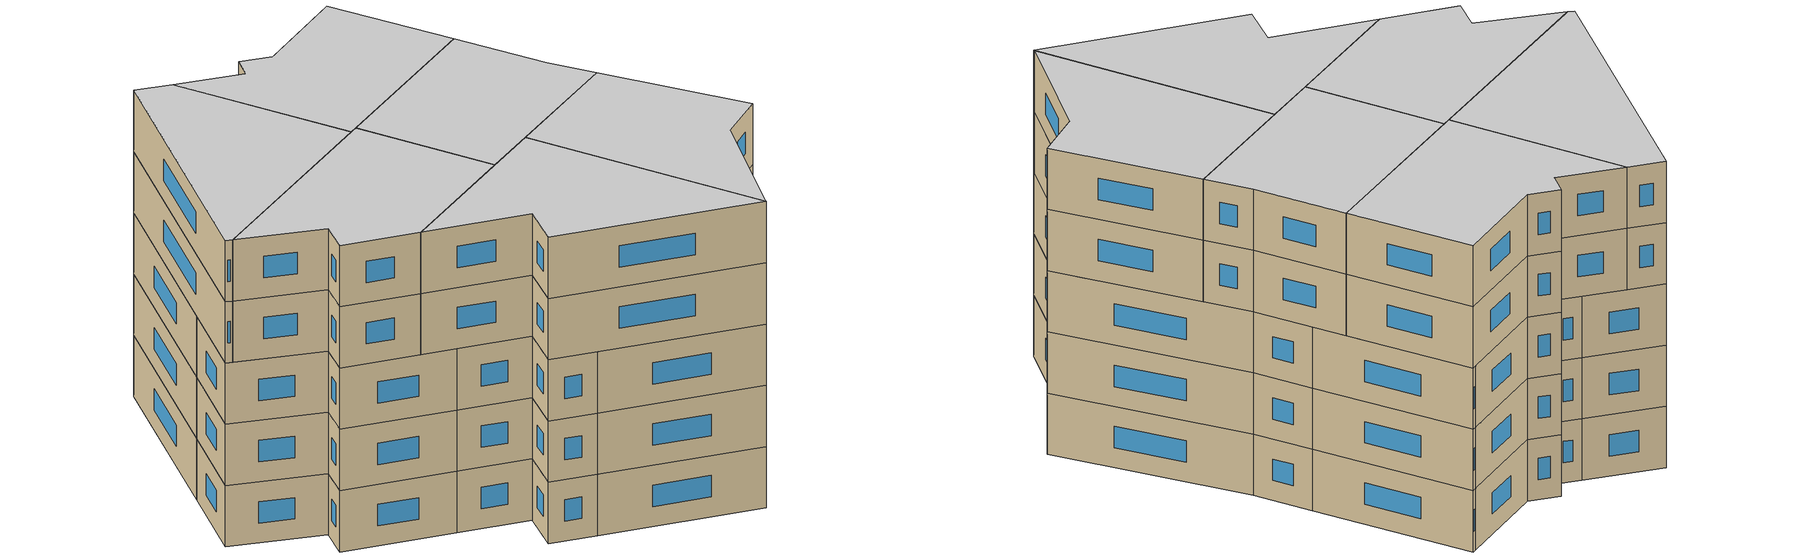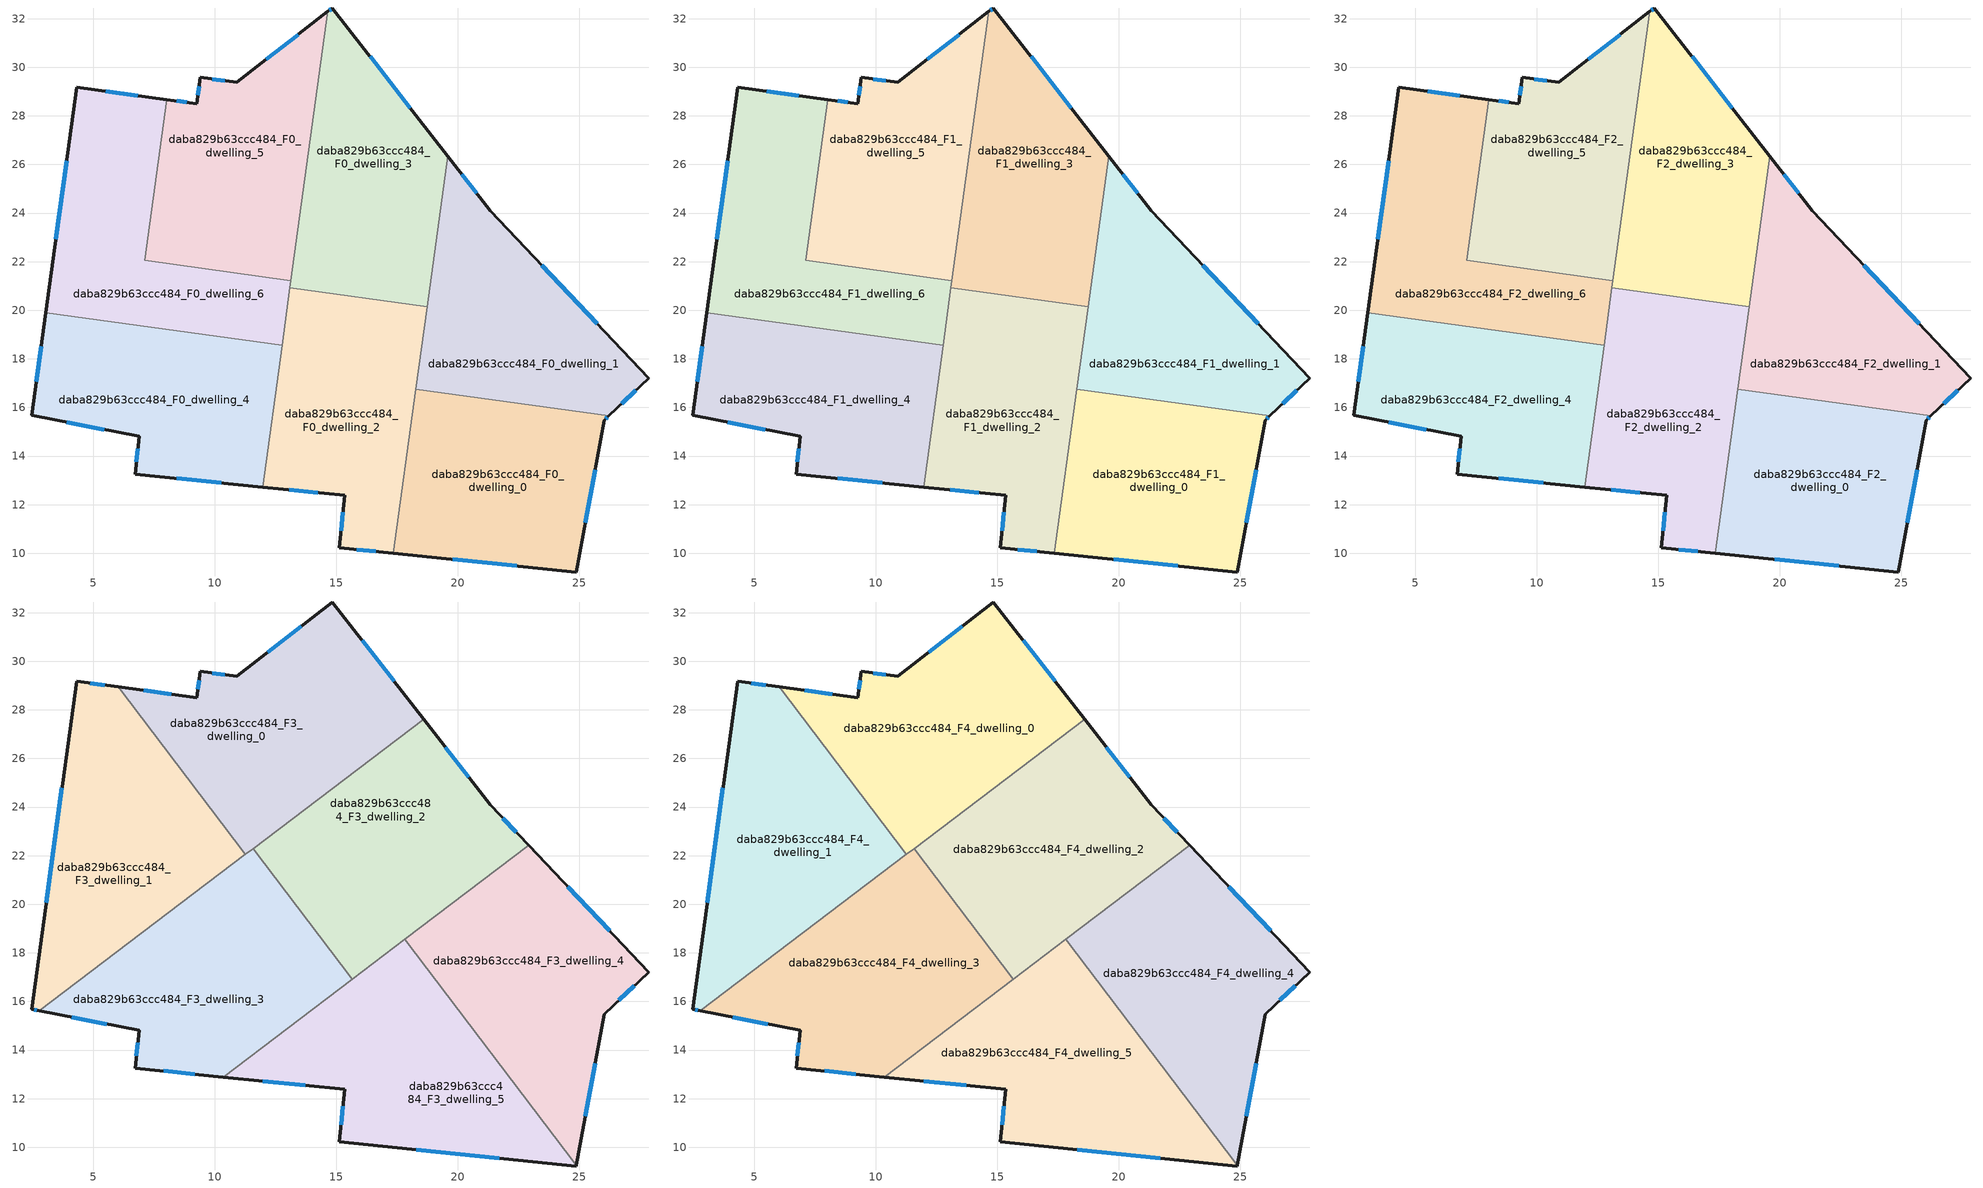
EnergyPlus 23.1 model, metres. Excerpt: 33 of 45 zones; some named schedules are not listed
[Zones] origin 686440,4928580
daba829b63ccc484_F0_dwelling_0
 floor ground (EU_floor_Construction): 26.21,15.65 26.03,15.48 24.87,9.23 17.34,10 18.27,16.74 z0
 wall outside (EU_wall_Construction): 17.34,10 24.87,9.23 26.03,15.48 26.21,15.65 z0:3
 wall to daba829b63ccc484_F0_dwelling_1 (EU_wall_Construction): 26.21,15.65 18.27,16.74 z0:3
 wall to daba829b63ccc484_F0_dwelling_2 (EU_wall_Construction): 18.27,16.74 17.34,10 z0:3
 window (EU_Window_Construction): 19.79,9.75 22.42,9.48 / 26.09,15.54 26.15,15.59 / 25.25,11.26 25.66,13.45 z0.98:2.02
daba829b63ccc484_F0_dwelling_1
 floor ground (EU_floor_Construction): 21.34,24.09 27.86,17.21 26.21,15.65 18.27,16.74 19.59,26.34 z0
 wall outside (EU_wall_Construction): 26.21,15.65 27.86,17.21 21.34,24.09 19.59,26.34 z0:3
 wall to daba829b63ccc484_F0_dwelling_3 (EU_wall_Construction): 19.59,26.34 18.74,20.14 z0:3
 wall to daba829b63ccc484_F0_dwelling_2 (EU_wall_Construction): 18.74,20.14 18.27,16.74 z0:3
 window (EU_Window_Construction): 20.77,24.82 20.16,25.61 / 25.74,19.45 23.46,21.85 / 26.75,16.16 27.33,16.7 z0.98:2.02
daba829b63ccc484_F0_dwelling_2
 floor ground (EU_floor_Construction): 18.74,20.14 17.34,10 15.12,10.23 15.34,12.38 11.96,12.72 13.09,20.92 z0
 wall outside (EU_wall_Construction): 11.96,12.72 15.34,12.38 15.12,10.23 17.34,10 z0:3
 wall to daba829b63ccc484_F0_dwelling_3 (EU_wall_Construction): 18.74,20.14 13.09,20.92 z0:3
 wall to daba829b63ccc484_F0_dwelling_4 (EU_wall_Construction): 12.77,18.56 11.96,12.72 z0:3
 wall to daba829b63ccc484_F0_dwelling_6 (EU_wall_Construction): 13.09,20.92 12.77,18.56 z0:3
 window (EU_Window_Construction): 15.27,11.68 15.2,10.93 / 13.06,12.61 14.25,12.49 / 15.85,10.16 16.62,10.08 z0.98:2.02
daba829b63ccc484_F0_dwelling_3
 floor ground (EU_floor_Construction): 14.84,32.44 19.59,26.34 18.74,20.14 13.09,20.92 14.66,32.29 z0
 wall outside (EU_wall_Construction): 19.59,26.34 14.84,32.44 14.66,32.29 z0:3
 wall to daba829b63ccc484_F0_dwelling_5 (EU_wall_Construction): 14.66,32.29 13.14,21.22 z0:3
 wall to daba829b63ccc484_F0_dwelling_6 (EU_wall_Construction): 13.14,21.22 13.09,20.92 z0:3
 window (EU_Window_Construction): 14.78,32.39 14.72,32.34 / 18.05,28.32 16.39,30.45 z0.98:2.02
daba829b63ccc484_F0_dwelling_4
 floor ground (EU_floor_Construction): 12.77,18.56 11.96,12.72 6.72,13.26 6.88,14.81 2.46,15.68 3.04,19.89 z0
 wall outside (EU_wall_Construction): 3.04,19.89 2.46,15.68 6.88,14.81 6.72,13.26 11.96,12.72 z0:3
 wall to daba829b63ccc484_F0_dwelling_6 (EU_wall_Construction): 12.77,18.56 3.04,19.89 z0:3
 window (EU_Window_Construction): 6.83,14.31 6.78,13.76 / 3.9,15.4 5.45,15.09 / 2.85,18.52 2.65,17.05 / 8.43,13.09 10.26,12.9 z0.98:2.02
daba829b63ccc484_F0_dwelling_5
 floor ground (EU_floor_Construction): 14.66,32.29 13.14,21.22 7.12,22.05 8.03,28.67 9.25,28.5 9.4,29.58 10.9,29.38 z0
 wall outside (EU_wall_Construction): 14.66,32.29 10.9,29.38 9.4,29.58 9.25,28.5 8.03,28.67 z0:3
 wall to daba829b63ccc484_F0_dwelling_6 (EU_wall_Construction): 8.03,28.67 7.12,22.05 13.14,21.22 z0:3
 window (EU_Window_Construction): 9.36,29.23 9.3,28.85 / 10.42,29.44 9.89,29.51 / 13.44,31.35 12.12,30.33 / 8.86,28.55 8.43,28.61 z0.98:2.02
daba829b63ccc484_F0_dwelling_6
 floor ground (EU_floor_Construction): 8.03,28.67 7.12,22.05 13.14,21.22 12.77,18.56 3.04,19.89 4.31,29.18 z0
 wall outside (EU_wall_Construction): 8.03,28.67 4.31,29.18 3.04,19.89 z0:3
 window (EU_Window_Construction): 3.9,26.16 3.46,22.91 / 6.82,28.83 5.52,29.01 z0.98:2.02
daba829b63ccc484_F1_dwelling_0
 floor to daba829b63ccc484_F0_dwelling_0 (EU_floor_Construction): 26.21,15.65 26.03,15.48 24.87,9.23 17.34,10 18.27,16.74 z3
 wall outside (EU_wall_Construction): 17.34,10 24.87,9.23 26.03,15.48 26.21,15.65 z3:6
 wall to daba829b63ccc484_F1_dwelling_1 (EU_wall_Construction): 26.21,15.65 18.27,16.74 z3:6
 wall to daba829b63ccc484_F1_dwelling_2 (EU_wall_Construction): 18.27,16.74 17.34,10 z3:6
 window (EU_Window_Construction): 19.79,9.75 22.42,9.48 / 26.09,15.54 26.15,15.59 / 25.25,11.26 25.66,13.45 z3.98:5.02
daba829b63ccc484_F1_dwelling_1
 floor to daba829b63ccc484_F0_dwelling_1 (EU_floor_Construction): 21.34,24.09 27.86,17.21 26.21,15.65 18.27,16.74 19.59,26.34 z3
 wall outside (EU_wall_Construction): 26.21,15.65 27.86,17.21 21.34,24.09 19.59,26.34 z3:6
 wall to daba829b63ccc484_F1_dwelling_3 (EU_wall_Construction): 19.59,26.34 18.74,20.14 z3:6
 wall to daba829b63ccc484_F1_dwelling_2 (EU_wall_Construction): 18.74,20.14 18.27,16.74 z3:6
 window (EU_Window_Construction): 20.77,24.82 20.16,25.61 / 25.74,19.45 23.46,21.85 / 26.75,16.16 27.33,16.7 z3.98:5.02
daba829b63ccc484_F1_dwelling_2
 floor to daba829b63ccc484_F0_dwelling_2 (EU_floor_Construction): 18.74,20.14 17.34,10 15.12,10.23 15.34,12.38 11.96,12.72 13.09,20.92 z3
 wall outside (EU_wall_Construction): 11.96,12.72 15.34,12.38 15.12,10.23 17.34,10 z3:6
 wall to daba829b63ccc484_F1_dwelling_3 (EU_wall_Construction): 18.74,20.14 13.09,20.92 z3:6
 wall to daba829b63ccc484_F1_dwelling_4 (EU_wall_Construction): 12.77,18.56 11.96,12.72 z3:6
 wall to daba829b63ccc484_F1_dwelling_6 (EU_wall_Construction): 13.09,20.92 12.77,18.56 z3:6
 window (EU_Window_Construction): 15.27,11.68 15.2,10.93 / 13.06,12.61 14.25,12.49 / 15.85,10.16 16.62,10.08 z3.98:5.02
daba829b63ccc484_F1_dwelling_3
 floor to daba829b63ccc484_F0_dwelling_3 (EU_floor_Construction): 14.84,32.44 19.59,26.34 18.74,20.14 13.09,20.92 14.66,32.29 z3
 wall outside (EU_wall_Construction): 19.59,26.34 14.84,32.44 14.66,32.29 z3:6
 wall to daba829b63ccc484_F1_dwelling_5 (EU_wall_Construction): 14.66,32.29 13.14,21.22 z3:6
 wall to daba829b63ccc484_F1_dwelling_6 (EU_wall_Construction): 13.14,21.22 13.09,20.92 z3:6
 window (EU_Window_Construction): 14.78,32.39 14.72,32.34 / 18.05,28.32 16.39,30.45 z3.98:5.02
daba829b63ccc484_F1_dwelling_4
 floor to daba829b63ccc484_F0_dwelling_4 (EU_floor_Construction): 12.77,18.56 11.96,12.72 6.72,13.26 6.88,14.81 2.46,15.68 3.04,19.89 z3
 wall outside (EU_wall_Construction): 3.04,19.89 2.46,15.68 6.88,14.81 6.72,13.26 11.96,12.72 z3:6
 wall to daba829b63ccc484_F1_dwelling_6 (EU_wall_Construction): 12.77,18.56 3.04,19.89 z3:6
 window (EU_Window_Construction): 6.83,14.31 6.78,13.76 / 3.9,15.4 5.45,15.09 / 2.85,18.52 2.65,17.05 / 8.43,13.09 10.26,12.9 z3.98:5.02
daba829b63ccc484_F1_dwelling_5
 floor to daba829b63ccc484_F0_dwelling_5 (EU_floor_Construction): 14.66,32.29 13.14,21.22 7.12,22.05 8.03,28.67 9.25,28.5 9.4,29.58 10.9,29.38 z3
 wall outside (EU_wall_Construction): 14.66,32.29 10.9,29.38 9.4,29.58 9.25,28.5 8.03,28.67 z3:6
 wall to daba829b63ccc484_F1_dwelling_6 (EU_wall_Construction): 8.03,28.67 7.12,22.05 13.14,21.22 z3:6
 window (EU_Window_Construction): 9.36,29.23 9.3,28.85 / 10.42,29.44 9.89,29.51 / 13.44,31.35 12.12,30.33 / 8.86,28.55 8.43,28.61 z3.98:5.02
daba829b63ccc484_F1_dwelling_6
 floor to daba829b63ccc484_F0_dwelling_6 (EU_floor_Construction): 8.03,28.67 7.12,22.05 13.14,21.22 12.77,18.56 3.04,19.89 4.31,29.18 z3
 wall outside (EU_wall_Construction): 8.03,28.67 4.31,29.18 3.04,19.89 z3:6
 window (EU_Window_Construction): 3.9,26.16 3.46,22.91 / 6.82,28.83 5.52,29.01 z3.98:5.02
daba829b63ccc484_F2_dwelling_0
 floor to daba829b63ccc484_F1_dwelling_0 (EU_floor_Construction): 26.21,15.65 26.03,15.48 24.87,9.23 17.34,10 18.27,16.74 z6
 wall outside (EU_wall_Construction): 17.34,10 24.87,9.23 26.03,15.48 26.21,15.65 z6:9
 wall to daba829b63ccc484_F2_dwelling_1 (EU_wall_Construction): 26.21,15.65 18.27,16.74 z6:9
 wall to daba829b63ccc484_F2_dwelling_2 (EU_wall_Construction): 18.27,16.74 17.34,10 z6:9
 window (EU_Window_Construction): 19.79,9.75 22.42,9.48 / 26.09,15.54 26.15,15.59 / 25.25,11.26 25.66,13.45 z6.98:8.02
daba829b63ccc484_F2_dwelling_1
 floor to daba829b63ccc484_F1_dwelling_1 (EU_floor_Construction): 21.34,24.09 27.86,17.21 26.21,15.65 18.27,16.74 19.59,26.34 z6
 wall outside (EU_wall_Construction): 26.21,15.65 27.86,17.21 21.34,24.09 19.59,26.34 z6:9
 wall to daba829b63ccc484_F2_dwelling_3 (EU_wall_Construction): 19.59,26.34 18.74,20.14 z6:9
 wall to daba829b63ccc484_F2_dwelling_2 (EU_wall_Construction): 18.74,20.14 18.27,16.74 z6:9
 window (EU_Window_Construction): 20.77,24.82 20.16,25.61 / 25.74,19.45 23.46,21.85 / 26.75,16.16 27.33,16.7 z6.98:8.02
daba829b63ccc484_F2_dwelling_2
 floor to daba829b63ccc484_F1_dwelling_2 (EU_floor_Construction): 18.74,20.14 17.34,10 15.12,10.23 15.34,12.38 11.96,12.72 13.09,20.92 z6
 wall outside (EU_wall_Construction): 11.96,12.72 15.34,12.38 15.12,10.23 17.34,10 z6:9
 wall to daba829b63ccc484_F2_dwelling_3 (EU_wall_Construction): 18.74,20.14 13.09,20.92 z6:9
 wall to daba829b63ccc484_F2_dwelling_4 (EU_wall_Construction): 12.77,18.56 11.96,12.72 z6:9
 wall to daba829b63ccc484_F2_dwelling_6 (EU_wall_Construction): 13.09,20.92 12.77,18.56 z6:9
 window (EU_Window_Construction): 15.27,11.68 15.2,10.93 / 13.06,12.61 14.25,12.49 / 15.85,10.16 16.62,10.08 z6.98:8.02
daba829b63ccc484_F2_dwelling_3
 floor to daba829b63ccc484_F1_dwelling_3 (EU_floor_Construction): 14.84,32.44 19.59,26.34 18.74,20.14 13.09,20.92 14.66,32.29 z6
 wall outside (EU_wall_Construction): 19.59,26.34 14.84,32.44 14.66,32.29 z6:9
 wall to daba829b63ccc484_F2_dwelling_5 (EU_wall_Construction): 14.66,32.29 13.14,21.22 z6:9
 wall to daba829b63ccc484_F2_dwelling_6 (EU_wall_Construction): 13.14,21.22 13.09,20.92 z6:9
 window (EU_Window_Construction): 14.78,32.39 14.72,32.34 / 18.05,28.32 16.39,30.45 z6.98:8.02
daba829b63ccc484_F2_dwelling_4
 floor to daba829b63ccc484_F1_dwelling_4 (EU_floor_Construction): 12.77,18.56 11.96,12.72 6.72,13.26 6.88,14.81 2.46,15.68 3.04,19.89 z6
 wall outside (EU_wall_Construction): 3.04,19.89 2.46,15.68 6.88,14.81 6.72,13.26 11.96,12.72 z6:9
 wall to daba829b63ccc484_F2_dwelling_6 (EU_wall_Construction): 12.77,18.56 3.04,19.89 z6:9
 window (EU_Window_Construction): 6.83,14.31 6.78,13.76 / 3.9,15.4 5.45,15.09 / 2.85,18.52 2.65,17.05 / 8.43,13.09 10.26,12.9 z6.98:8.02
daba829b63ccc484_F2_dwelling_5
 floor to daba829b63ccc484_F1_dwelling_5 (EU_floor_Construction): 14.66,32.29 13.14,21.22 7.12,22.05 8.03,28.67 9.25,28.5 9.4,29.58 10.9,29.38 z6
 wall outside (EU_wall_Construction): 14.66,32.29 10.9,29.38 9.4,29.58 9.25,28.5 8.03,28.67 z6:9
 wall to daba829b63ccc484_F2_dwelling_6 (EU_wall_Construction): 8.03,28.67 7.12,22.05 13.14,21.22 z6:9
 window (EU_Window_Construction): 9.36,29.23 9.3,28.85 / 10.42,29.44 9.89,29.51 / 13.44,31.35 12.12,30.33 / 8.86,28.55 8.43,28.61 z6.98:8.02
daba829b63ccc484_F2_dwelling_6
 floor to daba829b63ccc484_F1_dwelling_6 (EU_floor_Construction): 8.03,28.67 7.12,22.05 13.14,21.22 12.77,18.56 3.04,19.89 4.31,29.18 z6
 wall outside (EU_wall_Construction): 8.03,28.67 4.31,29.18 3.04,19.89 z6:9
 window (EU_Window_Construction): 3.9,26.16 3.46,22.91 / 6.82,28.83 5.52,29.01 z6.98:8.02
daba829b63ccc484_F3_dwelling_0
 floor to daba829b63ccc484_F2_dwelling_5 (EU_floor_Construction): 14.66,32.29 13.48,23.74 11.26,22.05 7.76,26.67 8.03,28.67 9.25,28.5 9.4,29.58 10.9,29.38 z9
 floor to daba829b63ccc484_F2_dwelling_6 (EU_floor_Construction): 8.03,28.67 7.76,26.67 6.04,28.94 z9
 floor to daba829b63ccc484_F2_dwelling_3 (EU_floor_Construction): 14.84,32.44 18.6,27.61 13.48,23.74 14.66,32.29 z9
 wall outside (EU_wall_Construction): 18.6,27.62 14.84,32.44 10.9,29.38 9.4,29.58 9.25,28.5 6.04,28.94 z9:12
 wall to daba829b63ccc484_F3_dwelling_1 (EU_wall_Construction): 6.04,28.94 11.26,22.05 z9:12
 wall to daba829b63ccc484_F3_dwelling_2 (EU_wall_Construction): 11.58,22.29 18.6,27.62 z9:12
 wall to daba829b63ccc484_F3_dwelling_3 (EU_wall_Construction): 11.26,22.05 11.58,22.29 z9:12
 window (EU_Window_Construction): 17.38,29.18 16.07,30.87 / 8.21,28.64 7.08,28.8 / 9.36,29.23 9.3,28.85 / 10.42,29.44 9.89,29.51 / 13.56,31.44 12.19,30.37 z9.98:11.02
daba829b63ccc484_F3_dwelling_1
 floor to daba829b63ccc484_F2_dwelling_6 (EU_floor_Construction): 7.76,26.67 7.12,22.05 10.62,21.57 7.59,19.27 3.04,19.89 4.31,29.18 6.04,28.94 z9
 floor to daba829b63ccc484_F2_dwelling_5 (EU_floor_Construction): 7.76,26.67 11.26,22.05 10.62,21.57 7.12,22.05 z9
 floor to daba829b63ccc484_F2_dwelling_4 (EU_floor_Construction): 7.59,19.27 2.77,15.62 2.46,15.68 3.04,19.89 z9
 wall outside (EU_wall_Construction): 6.04,28.94 4.31,29.18 2.46,15.68 2.77,15.62 z9:12
 wall to daba829b63ccc484_F3_dwelling_3 (EU_wall_Construction): 2.77,15.62 11.26,22.05 z9:12
 window (EU_Window_Construction): 5.48,29.02 4.87,29.1 / 2.56,15.66 2.67,15.64 / 3.71,24.79 3.07,20.07 z9.98:11.02
daba829b63ccc484_F3_dwelling_2
 floor to daba829b63ccc484_F2_dwelling_2 (EU_floor_Construction): 18.74,20.14 18.6,19.14 15.66,16.91 13.02,20.39 13.09,20.92 z9
 floor to daba829b63ccc484_F2_dwelling_3 (EU_floor_Construction): 18.6,27.61 19.59,26.34 18.74,20.14 13.09,20.92 13.48,23.74 z9
 floor to daba829b63ccc484_F2_dwelling_1 (EU_floor_Construction): 21.34,24.09 22.93,22.42 18.6,19.14 19.59,26.34 z9
 floor to daba829b63ccc484_F2_dwelling_5 (EU_floor_Construction): 13.48,23.74 13.14,21.22 12.3,21.34 11.58,22.29 z9
 floor to daba829b63ccc484_F2_dwelling_6 (EU_floor_Construction): 13.14,21.22 13.02,20.39 12.3,21.34 z9
 wall outside (EU_wall_Construction): 22.93,22.42 21.34,24.09 18.6,27.62 z9:12
 wall to daba829b63ccc484_F3_dwelling_3 (EU_wall_Construction): 11.58,22.29 15.66,16.91 z9:12
 wall to daba829b63ccc484_F3_dwelling_4 (EU_wall_Construction): 17.83,18.55 22.93,22.42 z9:12
 wall to daba829b63ccc484_F3_dwelling_5 (EU_wall_Construction): 15.66,16.91 17.83,18.55 z9:12
 window (EU_Window_Construction): 20.45,25.24 19.49,26.47 / 22.41,22.96 21.86,23.55 z9.98:11.02
daba829b63ccc484_F3_dwelling_3
 floor to daba829b63ccc484_F2_dwelling_4 (EU_floor_Construction): 12.77,18.56 12.18,14.27 10.35,12.89 6.72,13.26 6.88,14.81 2.77,15.62 7.59,19.27 z9
 floor to daba829b63ccc484_F2_dwelling_6 (EU_floor_Construction): 12.3,21.34 13.02,20.39 12.77,18.56 7.59,19.27 10.62,21.57 z9
 floor to daba829b63ccc484_F2_dwelling_2 (EU_floor_Construction): 13.02,20.39 15.66,16.91 12.18,14.27 z9
 floor to daba829b63ccc484_F2_dwelling_5 (EU_floor_Construction): 11.58,22.29 12.3,21.34 10.62,21.57 z9
 wall outside (EU_wall_Construction): 2.77,15.62 6.88,14.81 6.72,13.26 10.35,12.89 z9:12
 wall to daba829b63ccc484_F3_dwelling_5 (EU_wall_Construction): 10.35,12.89 15.66,16.91 z9:12
 window (EU_Window_Construction): 4.11,15.36 5.55,15.07 / 7.9,13.14 9.17,13.01 / 6.83,14.31 6.78,13.76 z9.98:11.02
daba829b63ccc484_F3_dwelling_4
 floor to daba829b63ccc484_F2_dwelling_1 (EU_floor_Construction): 22.93,22.42 27.86,17.21 26.21,15.65 19.31,16.6 18.42,17.78 18.6,19.14 z9
 floor to daba829b63ccc484_F2_dwelling_0 (EU_floor_Construction): 26.21,15.65 26.03,15.48 24.88,9.25 19.31,16.6 z9
 floor to daba829b63ccc484_F2_dwelling_2 (EU_floor_Construction): 18.6,19.14 18.41,17.78 17.83,18.55 z9
 wall outside (EU_wall_Construction): 24.88,9.25 26.03,15.48 27.86,17.21 22.93,22.42 z9:12
 wall to daba829b63ccc484_F3_dwelling_5 (EU_wall_Construction): 17.83,18.55 24.88,9.25 z9:12
 window (EU_Window_Construction): 26.26,18.9 24.53,20.73 / 26.63,16.04 27.27,16.65 / 25.25,11.28 25.66,13.45 z9.98:11.02
daba829b63ccc484_F3_dwelling_5
 floor to daba829b63ccc484_F2_dwelling_0 (EU_floor_Construction): 19.31,16.6 24.88,9.25 24.87,9.23 17.35,10 18.27,16.74 z9
 floor to daba829b63ccc484_F2_dwelling_2 (EU_floor_Construction): 17.83,18.55 18.41,17.78 17.35,10 15.12,10.23 15.34,12.38 11.97,12.73 12.18,14.27 z9
 floor to daba829b63ccc484_F2_dwelling_4 (EU_floor_Construction): 12.18,14.27 11.97,12.73 10.35,12.89 z9
 floor to daba829b63ccc484_F2_dwelling_1 (EU_floor_Construction): 18.42,17.78 19.31,16.6 18.27,16.74 z9
 wall outside (EU_wall_Construction): 10.35,12.89 15.34,12.38 15.12,10.23 24.87,9.23 24.88,9.25 z9:12
 window (EU_Window_Construction): 11.98,12.72 13.72,12.55 / 18.29,9.9 21.7,9.56 / 15.27,11.68 15.2,10.93 z9.98:11.02
daba829b63ccc484_F4_dwelling_0
 floor to daba829b63ccc484_F3_dwelling_0 (EU_floor_Construction): 14.84,32.44 18.6,27.62 11.26,22.05 6.04,28.94 9.25,28.5 9.4,29.58 10.9,29.38 z12
 wall outside (EU_wall_Construction): 18.6,27.62 14.84,32.44 10.9,29.38 9.4,29.58 9.25,28.5 6.04,28.94 z12:15
 wall to daba829b63ccc484_F4_dwelling_1 (EU_wall_Construction): 6.04,28.94 11.26,22.05 z12:15
 wall to daba829b63ccc484_F4_dwelling_2 (EU_wall_Construction): 11.58,22.29 18.6,27.62 z12:15
 wall to daba829b63ccc484_F4_dwelling_3 (EU_wall_Construction): 11.26,22.05 11.58,22.29 z12:15
 window (EU_Window_Construction): 17.38,29.18 16.07,30.87 / 8.21,28.64 7.08,28.8 / 9.36,29.23 9.3,28.85 / 10.42,29.44 9.89,29.51 / 13.56,31.44 12.19,30.37 z12.98:14.02
 ceiling to daba829b63ccc484_F5_dwelling_0 (EU_floor_Construction): 18.6,27.62 14.84,32.44 10.9,29.38 9.4,29.58 9.25,28.5 6.04,28.94 11.26,22.05 z15
daba829b63ccc484_F4_dwelling_1
 floor to daba829b63ccc484_F3_dwelling_1 (EU_floor_Construction): 6.04,28.94 11.26,22.05 2.77,15.62 2.46,15.68 4.31,29.18 z12
 wall outside (EU_wall_Construction): 6.04,28.94 4.31,29.18 2.46,15.68 2.77,15.62 z12:15
 wall to daba829b63ccc484_F4_dwelling_3 (EU_wall_Construction): 2.77,15.62 11.26,22.05 z12:15
 window (EU_Window_Construction): 5.48,29.02 4.87,29.1 / 2.56,15.66 2.67,15.64 / 3.71,24.79 3.07,20.07 z12.98:14.02
 ceiling to daba829b63ccc484_F5_dwelling_1 (EU_floor_Construction): 11.26,22.05 6.04,28.94 4.31,29.18 2.46,15.68 2.77,15.62 z15
daba829b63ccc484_F4_dwelling_2
 floor to daba829b63ccc484_F3_dwelling_2 (EU_floor_Construction): 21.34,24.09 22.93,22.42 15.66,16.91 11.58,22.29 18.6,27.62 z12
 wall outside (EU_wall_Construction): 22.93,22.42 21.34,24.09 18.6,27.62 z12:15
 wall to daba829b63ccc484_F4_dwelling_3 (EU_wall_Construction): 11.58,22.29 15.66,16.91 z12:15
 wall to daba829b63ccc484_F4_dwelling_4 (EU_wall_Construction): 17.83,18.55 22.93,22.42 z12:15
 wall to daba829b63ccc484_F4_dwelling_5 (EU_wall_Construction): 15.66,16.91 17.83,18.55 z12:15
 window (EU_Window_Construction): 20.45,25.24 19.49,26.47 / 22.41,22.96 21.86,23.55 z12.98:14.02
 ceiling to daba829b63ccc484_F5_dwelling_2 (EU_floor_Construction): 22.93,22.42 21.34,24.09 18.6,27.62 11.58,22.29 15.66,16.91 z15
daba829b63ccc484_F4_dwelling_3
 floor to daba829b63ccc484_F3_dwelling_3 (EU_floor_Construction): 11.58,22.29 15.66,16.91 10.35,12.89 6.72,13.26 6.88,14.81 2.77,15.62 z12
 wall outside (EU_wall_Construction): 2.77,15.62 6.88,14.81 6.72,13.26 10.35,12.89 z12:15
 wall to daba829b63ccc484_F4_dwelling_5 (EU_wall_Construction): 10.35,12.89 15.66,16.91 z12:15
 window (EU_Window_Construction): 4.11,15.36 5.55,15.07 / 7.9,13.14 9.17,13.01 / 6.83,14.31 6.78,13.76 z12.98:14.02
 ceiling to daba829b63ccc484_F5_dwelling_3 (EU_floor_Construction): 15.66,16.91 11.58,22.29 2.77,15.62 6.88,14.81 6.72,13.26 10.35,12.89 z15
daba829b63ccc484_F4_dwelling_4
 floor to daba829b63ccc484_F3_dwelling_4 (EU_floor_Construction): 22.93,22.42 27.86,17.21 26.03,15.48 24.88,9.25 17.83,18.55 z12
 wall outside (EU_wall_Construction): 24.88,9.25 26.03,15.48 27.86,17.21 22.93,22.42 z12:15
 wall to daba829b63ccc484_F4_dwelling_5 (EU_wall_Construction): 17.83,18.55 24.88,9.25 z12:15
 window (EU_Window_Construction): 26.26,18.9 24.53,20.73 / 26.63,16.04 27.27,16.65 / 25.25,11.28 25.66,13.45 z12.98:14.02
 ceiling to daba829b63ccc484_F5_dwelling_4 (EU_floor_Construction): 24.88,9.25 26.03,15.48 27.86,17.21 22.93,22.42 17.83,18.55 z15
daba829b63ccc484_F4_dwelling_5
 floor to daba829b63ccc484_F3_dwelling_5 (EU_floor_Construction): 17.83,18.55 24.88,9.25 24.87,9.23 15.12,10.23 15.34,12.38 10.35,12.89 z12
 wall outside (EU_wall_Construction): 10.35,12.89 15.34,12.38 15.12,10.23 24.87,9.23 24.88,9.25 z12:15
 window (EU_Window_Construction): 11.98,12.72 13.72,12.55 / 18.29,9.9 21.7,9.56 / 15.27,11.68 15.2,10.93 z12.98:14.02
 ceiling to daba829b63ccc484_F5_dwelling_5 (EU_floor_Construction): 24.87,9.23 24.88,9.25 17.83,18.55 10.35,12.89 15.34,12.38 15.12,10.23 z15
[Building]
EU S2 Campaign: North Axis=0; Terrain=City; Solar Distribution=FullExterior
[Site:Location]
Bologna: Latitude=44.5; Longitude=11.25; Time Zone=1; Elevation=37
[SizingPeriod:WeatherFileDays]
AnnualSizingPeriod: Begin Month=1; Begin Day of Month=1; End Month=12; End Day of Month=31; Day of Week for Start Day=Monday; Use Weather File Daylight Saving Period=No; Use Weather File Rain and Snow Indicators=No
[MATERIAL]
EU_InternalMass_Material: Roughness=MediumRough; Thickness=0.1; Conductivity=1; Density=1800; Specific Heat=900; Thermal Absorptance=0.9; Solar Absorptance=0.7; Visible Absorptance=0.7
[MATERIAL:NOMASS] Roughness=MediumRough; Thermal Absorptance=0.9; Solar Absorptance=0.7; Visible Absorptance=0.7
Name | Thermal Resistance
EU_wall_NoMass | 0.905828
EU_floor_NoMass | 0.67114
[WINDOWMATERIAL:SIMPLEGLAZINGSYSTEM]
EU_Window_SimpleGlazing: UFactor=4.52486; Solar Heat Gain Coefficient=0.85; Visible Transmittance=0.85
[CONSTRUCTION]
EU_wall_Construction: EU_wall_NoMass
EU_floor_Construction: EU_floor_NoMass
EU_Window_Construction: EU_Window_SimpleGlazing
EU_InternalMass_Construction: EU_InternalMass_Material
[ZONE] Type=1; Multiplier=1; Ceiling Height=autocalculate; Floor Area=autocalculate; Part of Total Floor Area=Yes
Name | Volume
daba829b63ccc484_F0_dwelling_0; daba829b63ccc484_F1_dwelling_0; daba829b63ccc484_F2_dwelling_0; daba829b63ccc484_F0_dwelling_6; daba829b63ccc484_F1_dwelling_6; daba829b63ccc484_F2_dwelling_6 | 154.461
daba829b63ccc484_F3_dwelling_0; daba829b63ccc484_F4_dwelling_0 | 180.206
daba829b63ccc484_F0_dwelling_1; daba829b63ccc484_F1_dwelling_1; daba829b63ccc484_F2_dwelling_1 | 154.452
daba829b63ccc484_F3_dwelling_1; daba829b63ccc484_F4_dwelling_1 | 180.182
daba829b63ccc484_F0_dwelling_2; daba829b63ccc484_F1_dwelling_2; daba829b63ccc484_F2_dwelling_2 | 154.436
daba829b63ccc484_F3_dwelling_2; daba829b63ccc484_F4_dwelling_2 | 180.199
daba829b63ccc484_F0_dwelling_3; daba829b63ccc484_F1_dwelling_3; daba829b63ccc484_F2_dwelling_3 | 154.433
daba829b63ccc484_F3_dwelling_3; daba829b63ccc484_F4_dwelling_3 | 180.207
daba829b63ccc484_F0_dwelling_4; daba829b63ccc484_F1_dwelling_4; daba829b63ccc484_F2_dwelling_4 | 154.448
daba829b63ccc484_F3_dwelling_4; daba829b63ccc484_F4_dwelling_4 | 180.198
daba829b63ccc484_F0_dwelling_5; daba829b63ccc484_F1_dwelling_5; daba829b63ccc484_F2_dwelling_5 | 154.454
daba829b63ccc484_F3_dwelling_5; daba829b63ccc484_F4_dwelling_5 | 180.186
[INTERNALMASS] Construction=EU_InternalMass_Construction
Name | Zone or ZoneList | Surface Area
daba829b63ccc484_F0_dwelling_0_EU_InternalMass | daba829b63ccc484_F0_dwelling_0 | 51.4851
daba829b63ccc484_F0_dwelling_1_EU_InternalMass | daba829b63ccc484_F0_dwelling_1 | 51.4855
daba829b63ccc484_F0_dwelling_2_EU_InternalMass | daba829b63ccc484_F0_dwelling_2 | 51.4789
daba829b63ccc484_F0_dwelling_3_EU_InternalMass | daba829b63ccc484_F0_dwelling_3 | 51.4794
daba829b63ccc484_F0_dwelling_4_EU_InternalMass | daba829b63ccc484_F0_dwelling_4 | 51.4808
daba829b63ccc484_F0_dwelling_5_EU_InternalMass | daba829b63ccc484_F0_dwelling_5 | 51.484
daba829b63ccc484_F0_dwelling_6_EU_InternalMass | daba829b63ccc484_F0_dwelling_6 | 51.4872
daba829b63ccc484_F1_dwelling_0_EU_InternalMass | daba829b63ccc484_F1_dwelling_0 | 51.4851
daba829b63ccc484_F1_dwelling_1_EU_InternalMass | daba829b63ccc484_F1_dwelling_1 | 51.4855
daba829b63ccc484_F1_dwelling_2_EU_InternalMass | daba829b63ccc484_F1_dwelling_2 | 51.4789
daba829b63ccc484_F1_dwelling_3_EU_InternalMass | daba829b63ccc484_F1_dwelling_3 | 51.4794
daba829b63ccc484_F1_dwelling_4_EU_InternalMass | daba829b63ccc484_F1_dwelling_4 | 51.4808
daba829b63ccc484_F1_dwelling_5_EU_InternalMass | daba829b63ccc484_F1_dwelling_5 | 51.484
daba829b63ccc484_F1_dwelling_6_EU_InternalMass | daba829b63ccc484_F1_dwelling_6 | 51.4872
daba829b63ccc484_F2_dwelling_0_EU_InternalMass | daba829b63ccc484_F2_dwelling_0 | 51.4851
daba829b63ccc484_F2_dwelling_1_EU_InternalMass | daba829b63ccc484_F2_dwelling_1 | 51.4855
daba829b63ccc484_F2_dwelling_2_EU_InternalMass | daba829b63ccc484_F2_dwelling_2 | 51.4789
daba829b63ccc484_F2_dwelling_3_EU_InternalMass | daba829b63ccc484_F2_dwelling_3 | 51.4794
daba829b63ccc484_F2_dwelling_4_EU_InternalMass | daba829b63ccc484_F2_dwelling_4 | 51.4808
daba829b63ccc484_F2_dwelling_5_EU_InternalMass | daba829b63ccc484_F2_dwelling_5 | 51.484
daba829b63ccc484_F2_dwelling_6_EU_InternalMass | daba829b63ccc484_F2_dwelling_6 | 51.4872
daba829b63ccc484_F3_dwelling_0_EU_InternalMass | daba829b63ccc484_F3_dwelling_0 | 60.0685
daba829b63ccc484_F3_dwelling_1_EU_InternalMass | daba829b63ccc484_F3_dwelling_1 | 60.0611
daba829b63ccc484_F3_dwelling_2_EU_InternalMass | daba829b63ccc484_F3_dwelling_2 | 60.0662
daba829b63ccc484_F3_dwelling_3_EU_InternalMass | daba829b63ccc484_F3_dwelling_3 | 60.0691
daba829b63ccc484_F3_dwelling_4_EU_InternalMass | daba829b63ccc484_F3_dwelling_4 | 60.0666
daba829b63ccc484_F3_dwelling_5_EU_InternalMass | daba829b63ccc484_F3_dwelling_5 | 60.0624
daba829b63ccc484_F4_dwelling_0_EU_InternalMass | daba829b63ccc484_F4_dwelling_0 | 60.0685
daba829b63ccc484_F4_dwelling_1_EU_InternalMass | daba829b63ccc484_F4_dwelling_1 | 60.0611
daba829b63ccc484_F4_dwelling_2_EU_InternalMass | daba829b63ccc484_F4_dwelling_2 | 60.0662
daba829b63ccc484_F4_dwelling_3_EU_InternalMass | daba829b63ccc484_F4_dwelling_3 | 60.0691
daba829b63ccc484_F4_dwelling_4_EU_InternalMass | daba829b63ccc484_F4_dwelling_4 | 60.0666
daba829b63ccc484_F4_dwelling_5_EU_InternalMass | daba829b63ccc484_F4_dwelling_5 | 60.0624
[OTHEREQUIPMENT] Fuel Type=Electricity; Design Level Calculation Method=Watts/Area; Power per Zone Floor Area=1; Fraction Latent=0; Fraction Radiant=0; Fraction Lost=0; Carbon Dioxide Generation Rate=0; EndUse Subcategory=EU_Step8_InternalGains
Name | Zone or ZoneList or Space or SpaceList | Schedule
EU_Step8_InternalGain_daba829b63ccc484_F0_dwelling_0_f000 | daba829b63ccc484_F0_dwelling_0 | EU_Step8_GainSchedule_daba829b63ccc484_F0_dwelling_0_f000
EU_Step8_InternalGain_daba829b63ccc484_F0_dwelling_1_f000 | daba829b63ccc484_F0_dwelling_1 | EU_Step8_GainSchedule_daba829b63ccc484_F0_dwelling_1_f000
EU_Step8_InternalGain_daba829b63ccc484_F0_dwelling_2_f000 | daba829b63ccc484_F0_dwelling_2 | EU_Step8_GainSchedule_daba829b63ccc484_F0_dwelling_2_f000
EU_Step8_InternalGain_daba829b63ccc484_F0_dwelling_3_f000 | daba829b63ccc484_F0_dwelling_3 | EU_Step8_GainSchedule_daba829b63ccc484_F0_dwelling_3_f000
EU_Step8_InternalGain_daba829b63ccc484_F0_dwelling_4_f000 | daba829b63ccc484_F0_dwelling_4 | EU_Step8_GainSchedule_daba829b63ccc484_F0_dwelling_4_f000
EU_Step8_InternalGain_daba829b63ccc484_F0_dwelling_5_f000 | daba829b63ccc484_F0_dwelling_5 | EU_Step8_GainSchedule_daba829b63ccc484_F0_dwelling_5_f000
EU_Step8_InternalGain_daba829b63ccc484_F0_dwelling_6_f000 | daba829b63ccc484_F0_dwelling_6 | EU_Step8_GainSchedule_daba829b63ccc484_F0_dwelling_6_f000
EU_Step8_InternalGain_daba829b63ccc484_F1_dwelling_0_f000 | daba829b63ccc484_F1_dwelling_0 | EU_Step8_GainSchedule_daba829b63ccc484_F1_dwelling_0_f000
EU_Step8_InternalGain_daba829b63ccc484_F1_dwelling_1_f000 | daba829b63ccc484_F1_dwelling_1 | EU_Step8_GainSchedule_daba829b63ccc484_F1_dwelling_1_f000
EU_Step8_InternalGain_daba829b63ccc484_F1_dwelling_2_f000 | daba829b63ccc484_F1_dwelling_2 | EU_Step8_GainSchedule_daba829b63ccc484_F1_dwelling_2_f000
EU_Step8_InternalGain_daba829b63ccc484_F1_dwelling_3_f000 | daba829b63ccc484_F1_dwelling_3 | EU_Step8_GainSchedule_daba829b63ccc484_F1_dwelling_3_f000
EU_Step8_InternalGain_daba829b63ccc484_F1_dwelling_4_f000 | daba829b63ccc484_F1_dwelling_4 | EU_Step8_GainSchedule_daba829b63ccc484_F1_dwelling_4_f000
EU_Step8_InternalGain_daba829b63ccc484_F1_dwelling_5_f000 | daba829b63ccc484_F1_dwelling_5 | EU_Step8_GainSchedule_daba829b63ccc484_F1_dwelling_5_f000
EU_Step8_InternalGain_daba829b63ccc484_F1_dwelling_6_f000 | daba829b63ccc484_F1_dwelling_6 | EU_Step8_GainSchedule_daba829b63ccc484_F1_dwelling_6_f000
EU_Step8_InternalGain_daba829b63ccc484_F2_dwelling_0_f000 | daba829b63ccc484_F2_dwelling_0 | EU_Step8_GainSchedule_daba829b63ccc484_F2_dwelling_0_f000
EU_Step8_InternalGain_daba829b63ccc484_F2_dwelling_1_f000 | daba829b63ccc484_F2_dwelling_1 | EU_Step8_GainSchedule_daba829b63ccc484_F2_dwelling_1_f000
EU_Step8_InternalGain_daba829b63ccc484_F2_dwelling_2_f000 | daba829b63ccc484_F2_dwelling_2 | EU_Step8_GainSchedule_daba829b63ccc484_F2_dwelling_2_f000
EU_Step8_InternalGain_daba829b63ccc484_F2_dwelling_3_f000 | daba829b63ccc484_F2_dwelling_3 | EU_Step8_GainSchedule_daba829b63ccc484_F2_dwelling_3_f000
EU_Step8_InternalGain_daba829b63ccc484_F2_dwelling_4_f000 | daba829b63ccc484_F2_dwelling_4 | EU_Step8_GainSchedule_daba829b63ccc484_F2_dwelling_4_f000
EU_Step8_InternalGain_daba829b63ccc484_F2_dwelling_5_f000 | daba829b63ccc484_F2_dwelling_5 | EU_Step8_GainSchedule_daba829b63ccc484_F2_dwelling_5_f000
EU_Step8_InternalGain_daba829b63ccc484_F2_dwelling_6_f000 | daba829b63ccc484_F2_dwelling_6 | EU_Step8_GainSchedule_daba829b63ccc484_F2_dwelling_6_f000
EU_Step8_InternalGain_daba829b63ccc484_F3_dwelling_0_f000 | daba829b63ccc484_F3_dwelling_0 | EU_Step8_GainSchedule_daba829b63ccc484_F3_dwelling_0_f000
EU_Step8_InternalGain_daba829b63ccc484_F3_dwelling_1_f000 | daba829b63ccc484_F3_dwelling_1 | EU_Step8_GainSchedule_daba829b63ccc484_F3_dwelling_1_f000
EU_Step8_InternalGain_daba829b63ccc484_F3_dwelling_2_f000 | daba829b63ccc484_F3_dwelling_2 | EU_Step8_GainSchedule_daba829b63ccc484_F3_dwelling_2_f000
EU_Step8_InternalGain_daba829b63ccc484_F3_dwelling_3_f000 | daba829b63ccc484_F3_dwelling_3 | EU_Step8_GainSchedule_daba829b63ccc484_F3_dwelling_3_f000
EU_Step8_InternalGain_daba829b63ccc484_F3_dwelling_4_f000 | daba829b63ccc484_F3_dwelling_4 | EU_Step8_GainSchedule_daba829b63ccc484_F3_dwelling_4_f000
EU_Step8_InternalGain_daba829b63ccc484_F3_dwelling_5_f000 | daba829b63ccc484_F3_dwelling_5 | EU_Step8_GainSchedule_daba829b63ccc484_F3_dwelling_5_f000
EU_Step8_InternalGain_daba829b63ccc484_F4_dwelling_0_f000 | daba829b63ccc484_F4_dwelling_0 | EU_Step8_GainSchedule_daba829b63ccc484_F4_dwelling_0_f000
EU_Step8_InternalGain_daba829b63ccc484_F4_dwelling_1_f000 | daba829b63ccc484_F4_dwelling_1 | EU_Step8_GainSchedule_daba829b63ccc484_F4_dwelling_1_f000
EU_Step8_InternalGain_daba829b63ccc484_F4_dwelling_2_f000 | daba829b63ccc484_F4_dwelling_2 | EU_Step8_GainSchedule_daba829b63ccc484_F4_dwelling_2_f000
EU_Step8_InternalGain_daba829b63ccc484_F4_dwelling_3_f000 | daba829b63ccc484_F4_dwelling_3 | EU_Step8_GainSchedule_daba829b63ccc484_F4_dwelling_3_f000
EU_Step8_InternalGain_daba829b63ccc484_F4_dwelling_4_f000 | daba829b63ccc484_F4_dwelling_4 | EU_Step8_GainSchedule_daba829b63ccc484_F4_dwelling_4_f000
EU_Step8_InternalGain_daba829b63ccc484_F4_dwelling_5_f000 | daba829b63ccc484_F4_dwelling_5 | EU_Step8_GainSchedule_daba829b63ccc484_F4_dwelling_5_f000
[ZONEVENTILATION:DESIGNFLOWRATE] Schedule=EU_AlwaysOn; Design Flow Rate Calculation Method=AirChanges/Hour; Air Changes per Hour=0.73129; Ventilation Type=Natural; Fan Pressure Rise=0; Fan Total Efficiency=1; Constant Term Coefficient=1; Temperature Term Coefficient=0; Velocity Term Coefficient=0; Velocity Squared Term Coefficient=0; Minimum Indoor Temperature=-100; Maximum Indoor Temperature=100; Delta Temperature=-100; Minimum Outdoor Temperature=-100; Maximum Outdoor Temperature=100; Maximum Wind Speed=40
Name | Zone or ZoneList or Space or SpaceList
EU_ConstantAir_daba829b63ccc484_F0_dwelling_0 | daba829b63ccc484_F0_dwelling_0
EU_ConstantAir_daba829b63ccc484_F0_dwelling_1 | daba829b63ccc484_F0_dwelling_1
EU_ConstantAir_daba829b63ccc484_F0_dwelling_2 | daba829b63ccc484_F0_dwelling_2
EU_ConstantAir_daba829b63ccc484_F0_dwelling_3 | daba829b63ccc484_F0_dwelling_3
EU_ConstantAir_daba829b63ccc484_F0_dwelling_4 | daba829b63ccc484_F0_dwelling_4
EU_ConstantAir_daba829b63ccc484_F0_dwelling_5 | daba829b63ccc484_F0_dwelling_5
EU_ConstantAir_daba829b63ccc484_F0_dwelling_6 | daba829b63ccc484_F0_dwelling_6
EU_ConstantAir_daba829b63ccc484_F1_dwelling_0 | daba829b63ccc484_F1_dwelling_0
EU_ConstantAir_daba829b63ccc484_F1_dwelling_1 | daba829b63ccc484_F1_dwelling_1
EU_ConstantAir_daba829b63ccc484_F1_dwelling_2 | daba829b63ccc484_F1_dwelling_2
EU_ConstantAir_daba829b63ccc484_F1_dwelling_3 | daba829b63ccc484_F1_dwelling_3
EU_ConstantAir_daba829b63ccc484_F1_dwelling_4 | daba829b63ccc484_F1_dwelling_4
EU_ConstantAir_daba829b63ccc484_F1_dwelling_5 | daba829b63ccc484_F1_dwelling_5
EU_ConstantAir_daba829b63ccc484_F1_dwelling_6 | daba829b63ccc484_F1_dwelling_6
EU_ConstantAir_daba829b63ccc484_F2_dwelling_0 | daba829b63ccc484_F2_dwelling_0
EU_ConstantAir_daba829b63ccc484_F2_dwelling_1 | daba829b63ccc484_F2_dwelling_1
EU_ConstantAir_daba829b63ccc484_F2_dwelling_2 | daba829b63ccc484_F2_dwelling_2
EU_ConstantAir_daba829b63ccc484_F2_dwelling_3 | daba829b63ccc484_F2_dwelling_3
EU_ConstantAir_daba829b63ccc484_F2_dwelling_4 | daba829b63ccc484_F2_dwelling_4
EU_ConstantAir_daba829b63ccc484_F2_dwelling_5 | daba829b63ccc484_F2_dwelling_5
EU_ConstantAir_daba829b63ccc484_F2_dwelling_6 | daba829b63ccc484_F2_dwelling_6
EU_ConstantAir_daba829b63ccc484_F3_dwelling_0 | daba829b63ccc484_F3_dwelling_0
EU_ConstantAir_daba829b63ccc484_F3_dwelling_1 | daba829b63ccc484_F3_dwelling_1
EU_ConstantAir_daba829b63ccc484_F3_dwelling_2 | daba829b63ccc484_F3_dwelling_2
EU_ConstantAir_daba829b63ccc484_F3_dwelling_3 | daba829b63ccc484_F3_dwelling_3
EU_ConstantAir_daba829b63ccc484_F3_dwelling_4 | daba829b63ccc484_F3_dwelling_4
EU_ConstantAir_daba829b63ccc484_F3_dwelling_5 | daba829b63ccc484_F3_dwelling_5
EU_ConstantAir_daba829b63ccc484_F4_dwelling_0 | daba829b63ccc484_F4_dwelling_0
EU_ConstantAir_daba829b63ccc484_F4_dwelling_1 | daba829b63ccc484_F4_dwelling_1
EU_ConstantAir_daba829b63ccc484_F4_dwelling_2 | daba829b63ccc484_F4_dwelling_2
EU_ConstantAir_daba829b63ccc484_F4_dwelling_3 | daba829b63ccc484_F4_dwelling_3
EU_ConstantAir_daba829b63ccc484_F4_dwelling_4 | daba829b63ccc484_F4_dwelling_4
EU_ConstantAir_daba829b63ccc484_F4_dwelling_5 | daba829b63ccc484_F4_dwelling_5
[HVACTEMPLATE:ZONE:IDEALLOADSAIRSYSTEM] System Availability Schedule=EU_AlwaysOn; Maximum Heating Supply Air Temperature=50; Minimum Cooling Supply Air Temperature=13; Maximum Heating Supply Air Humidity Ratio=0.0156; Minimum Cooling Supply Air Humidity Ratio=0.0077; Heating Limit=NoLimit; Cooling Limit=NoLimit; Heating Availability Schedule=EU_AlwaysOn; Cooling Availability Schedule=EU_CoolingOff; Dehumidification Control Type=ConstantSensibleHeatRatio; Cooling Sensible Heat Ratio=0.7; Dehumidification Setpoint=60; Humidification Control Type=None; Humidification Setpoint=30; Outdoor Air Method=None; Outdoor Air Flow Rate per Person=0.00944; Outdoor Air Flow Rate per Zone Floor Area=0; Outdoor Air Flow Rate per Zone=0; Demand Controlled Ventilation Type=None; Outdoor Air Economizer Type=NoEconomizer; Heat Recovery Type=None; Sensible Heat Recovery Effectiveness=0.7; Latent Heat Recovery Effectiveness=0.65
Name | Template Thermostat
daba829b63ccc484_F0_dwelling_0 | EU_HeatOnly_daba829b63ccc484_F0_dwelling_0
daba829b63ccc484_F0_dwelling_1 | EU_HeatOnly_daba829b63ccc484_F0_dwelling_1
daba829b63ccc484_F0_dwelling_2 | EU_HeatOnly_daba829b63ccc484_F0_dwelling_2
daba829b63ccc484_F0_dwelling_3 | EU_HeatOnly_daba829b63ccc484_F0_dwelling_3
daba829b63ccc484_F0_dwelling_4 | EU_HeatOnly_daba829b63ccc484_F0_dwelling_4
daba829b63ccc484_F0_dwelling_5 | EU_HeatOnly_daba829b63ccc484_F0_dwelling_5
daba829b63ccc484_F0_dwelling_6 | EU_HeatOnly_daba829b63ccc484_F0_dwelling_6
daba829b63ccc484_F1_dwelling_0 | EU_HeatOnly_daba829b63ccc484_F1_dwelling_0
daba829b63ccc484_F1_dwelling_1 | EU_HeatOnly_daba829b63ccc484_F1_dwelling_1
daba829b63ccc484_F1_dwelling_2 | EU_HeatOnly_daba829b63ccc484_F1_dwelling_2
daba829b63ccc484_F1_dwelling_3 | EU_HeatOnly_daba829b63ccc484_F1_dwelling_3
daba829b63ccc484_F1_dwelling_4 | EU_HeatOnly_daba829b63ccc484_F1_dwelling_4
daba829b63ccc484_F1_dwelling_5 | EU_HeatOnly_daba829b63ccc484_F1_dwelling_5
daba829b63ccc484_F1_dwelling_6 | EU_HeatOnly_daba829b63ccc484_F1_dwelling_6
daba829b63ccc484_F2_dwelling_0 | EU_HeatOnly_daba829b63ccc484_F2_dwelling_0
daba829b63ccc484_F2_dwelling_1 | EU_HeatOnly_daba829b63ccc484_F2_dwelling_1
daba829b63ccc484_F2_dwelling_2 | EU_HeatOnly_daba829b63ccc484_F2_dwelling_2
daba829b63ccc484_F2_dwelling_3 | EU_HeatOnly_daba829b63ccc484_F2_dwelling_3
daba829b63ccc484_F2_dwelling_4 | EU_HeatOnly_daba829b63ccc484_F2_dwelling_4
daba829b63ccc484_F2_dwelling_5 | EU_HeatOnly_daba829b63ccc484_F2_dwelling_5
daba829b63ccc484_F2_dwelling_6 | EU_HeatOnly_daba829b63ccc484_F2_dwelling_6
daba829b63ccc484_F3_dwelling_0 | EU_HeatOnly_daba829b63ccc484_F3_dwelling_0
daba829b63ccc484_F3_dwelling_1 | EU_HeatOnly_daba829b63ccc484_F3_dwelling_1
daba829b63ccc484_F3_dwelling_2 | EU_HeatOnly_daba829b63ccc484_F3_dwelling_2
daba829b63ccc484_F3_dwelling_3 | EU_HeatOnly_daba829b63ccc484_F3_dwelling_3
daba829b63ccc484_F3_dwelling_4 | EU_HeatOnly_daba829b63ccc484_F3_dwelling_4
daba829b63ccc484_F3_dwelling_5 | EU_HeatOnly_daba829b63ccc484_F3_dwelling_5
daba829b63ccc484_F4_dwelling_0 | EU_HeatOnly_daba829b63ccc484_F4_dwelling_0
daba829b63ccc484_F4_dwelling_1 | EU_HeatOnly_daba829b63ccc484_F4_dwelling_1
daba829b63ccc484_F4_dwelling_2 | EU_HeatOnly_daba829b63ccc484_F4_dwelling_2
daba829b63ccc484_F4_dwelling_3 | EU_HeatOnly_daba829b63ccc484_F4_dwelling_3
daba829b63ccc484_F4_dwelling_4 | EU_HeatOnly_daba829b63ccc484_F4_dwelling_4
daba829b63ccc484_F4_dwelling_5 | EU_HeatOnly_daba829b63ccc484_F4_dwelling_5
[SIZING:ZONE] Zone Cooling Design Supply Air Temperature Input Method=SupplyAirTemperature; Zone Cooling Design Supply Air Temperature=13; Zone Heating Design Supply Air Temperature Input Method=SupplyAirTemperature; Zone Heating Design Supply Air Temperature=50; Zone Cooling Design Supply Air Humidity Ratio=0.008; Zone Heating Design Supply Air Humidity Ratio=0.008; Cooling Design Air Flow Method=DesignDay; Cooling Design Air Flow Rate=0; Cooling Minimum Air Flow per Zone Floor Area=0.000762; Cooling Minimum Air Flow=0; Cooling Minimum Air Flow Fraction=0.2; Heating Design Air Flow Method=DesignDay; Heating Design Air Flow Rate=0; Heating Maximum Air Flow per Zone Floor Area=0.002032; Heating Maximum Air Flow=0.141576; Heating Maximum Air Flow Fraction=0.3; Account for Dedicated Outdoor Air System=No; Dedicated Outdoor Air System Control Strategy=NeutralSupplyAir; Dedicated Outdoor Air Low Setpoint Temperature for Design=autosize; Dedicated Outdoor Air High Setpoint Temperature for Design=autosize; Zone Load Sizing Method=Sensible Load Only No Latent Load; Zone Latent Cooling Design Supply Air Humidity Ratio Input Method=HumidityRatioDifference; Zone Cooling Design Supply Air Humidity Ratio Difference=0.005; Zone Latent Heating Design Supply Air Humidity Ratio Input Method=HumidityRatioDifference; Zone Humidification Design Supply Air Humidity Ratio Difference=0.005
daba829b63ccc484_F0_dwelling_0; daba829b63ccc484_F0_dwelling_1; daba829b63ccc484_F0_dwelling_2; daba829b63ccc484_F0_dwelling_3; daba829b63ccc484_F0_dwelling_4; daba829b63ccc484_F0_dwelling_5; daba829b63ccc484_F0_dwelling_6; daba829b63ccc484_F1_dwelling_0; daba829b63ccc484_F1_dwelling_1; daba829b63ccc484_F1_dwelling_2; daba829b63ccc484_F1_dwelling_3; daba829b63ccc484_F1_dwelling_4; daba829b63ccc484_F1_dwelling_5; daba829b63ccc484_F1_dwelling_6; daba829b63ccc484_F2_dwelling_0; daba829b63ccc484_F2_dwelling_1; daba829b63ccc484_F2_dwelling_2; daba829b63ccc484_F2_dwelling_3; daba829b63ccc484_F2_dwelling_4; daba829b63ccc484_F2_dwelling_5; daba829b63ccc484_F2_dwelling_6; daba829b63ccc484_F3_dwelling_0; daba829b63ccc484_F3_dwelling_1; daba829b63ccc484_F3_dwelling_2; daba829b63ccc484_F3_dwelling_3; daba829b63ccc484_F3_dwelling_4; daba829b63ccc484_F3_dwelling_5; daba829b63ccc484_F4_dwelling_0; daba829b63ccc484_F4_dwelling_1; daba829b63ccc484_F4_dwelling_2; daba829b63ccc484_F4_dwelling_3; daba829b63ccc484_F4_dwelling_4; daba829b63ccc484_F4_dwelling_5
[SCHEDULE:FILE] Column Number=1; Rows to Skip at Top=0; Number of Hours of Data=8760; Column Separator=Comma; Interpolate to Timestep=No; Minutes per Item=60; Adjust Schedule for Daylight Savings=Yes
Name | File
EU_Step8_GainSchedule_daba829b63ccc484_F0_dwelling_0_f000 | ../../schedules/daba829b63ccc484/daba829b63ccc484_F0_dwelling_0_f000_gain.csv
EU_Step8_GainSchedule_daba829b63ccc484_F0_dwelling_1_f000 | ../../schedules/daba829b63ccc484/daba829b63ccc484_F0_dwelling_1_f000_gain.csv
EU_Step8_GainSchedule_daba829b63ccc484_F0_dwelling_2_f000 | ../../schedules/daba829b63ccc484/daba829b63ccc484_F0_dwelling_2_f000_gain.csv
EU_Step8_GainSchedule_daba829b63ccc484_F0_dwelling_3_f000 | ../../schedules/daba829b63ccc484/daba829b63ccc484_F0_dwelling_3_f000_gain.csv
EU_Step8_GainSchedule_daba829b63ccc484_F0_dwelling_4_f000 | ../../schedules/daba829b63ccc484/daba829b63ccc484_F0_dwelling_4_f000_gain.csv
EU_Step8_GainSchedule_daba829b63ccc484_F0_dwelling_5_f000 | ../../schedules/daba829b63ccc484/daba829b63ccc484_F0_dwelling_5_f000_gain.csv
EU_Step8_GainSchedule_daba829b63ccc484_F0_dwelling_6_f000 | ../../schedules/daba829b63ccc484/daba829b63ccc484_F0_dwelling_6_f000_gain.csv
EU_Step8_GainSchedule_daba829b63ccc484_F1_dwelling_0_f000 | ../../schedules/daba829b63ccc484/daba829b63ccc484_F1_dwelling_0_f000_gain.csv
EU_Step8_GainSchedule_daba829b63ccc484_F1_dwelling_1_f000 | ../../schedules/daba829b63ccc484/daba829b63ccc484_F1_dwelling_1_f000_gain.csv
EU_Step8_GainSchedule_daba829b63ccc484_F1_dwelling_2_f000 | ../../schedules/daba829b63ccc484/daba829b63ccc484_F1_dwelling_2_f000_gain.csv
EU_Step8_GainSchedule_daba829b63ccc484_F1_dwelling_3_f000 | ../../schedules/daba829b63ccc484/daba829b63ccc484_F1_dwelling_3_f000_gain.csv
EU_Step8_GainSchedule_daba829b63ccc484_F1_dwelling_4_f000 | ../../schedules/daba829b63ccc484/daba829b63ccc484_F1_dwelling_4_f000_gain.csv
EU_Step8_GainSchedule_daba829b63ccc484_F1_dwelling_5_f000 | ../../schedules/daba829b63ccc484/daba829b63ccc484_F1_dwelling_5_f000_gain.csv
EU_Step8_GainSchedule_daba829b63ccc484_F1_dwelling_6_f000 | ../../schedules/daba829b63ccc484/daba829b63ccc484_F1_dwelling_6_f000_gain.csv
EU_Step8_GainSchedule_daba829b63ccc484_F2_dwelling_0_f000 | ../../schedules/daba829b63ccc484/daba829b63ccc484_F2_dwelling_0_f000_gain.csv
EU_Step8_GainSchedule_daba829b63ccc484_F2_dwelling_1_f000 | ../../schedules/daba829b63ccc484/daba829b63ccc484_F2_dwelling_1_f000_gain.csv
EU_Step8_GainSchedule_daba829b63ccc484_F2_dwelling_2_f000 | ../../schedules/daba829b63ccc484/daba829b63ccc484_F2_dwelling_2_f000_gain.csv
EU_Step8_GainSchedule_daba829b63ccc484_F2_dwelling_3_f000 | ../../schedules/daba829b63ccc484/daba829b63ccc484_F2_dwelling_3_f000_gain.csv
EU_Step8_GainSchedule_daba829b63ccc484_F2_dwelling_4_f000 | ../../schedules/daba829b63ccc484/daba829b63ccc484_F2_dwelling_4_f000_gain.csv
EU_Step8_GainSchedule_daba829b63ccc484_F2_dwelling_5_f000 | ../../schedules/daba829b63ccc484/daba829b63ccc484_F2_dwelling_5_f000_gain.csv
EU_Step8_GainSchedule_daba829b63ccc484_F2_dwelling_6_f000 | ../../schedules/daba829b63ccc484/daba829b63ccc484_F2_dwelling_6_f000_gain.csv
